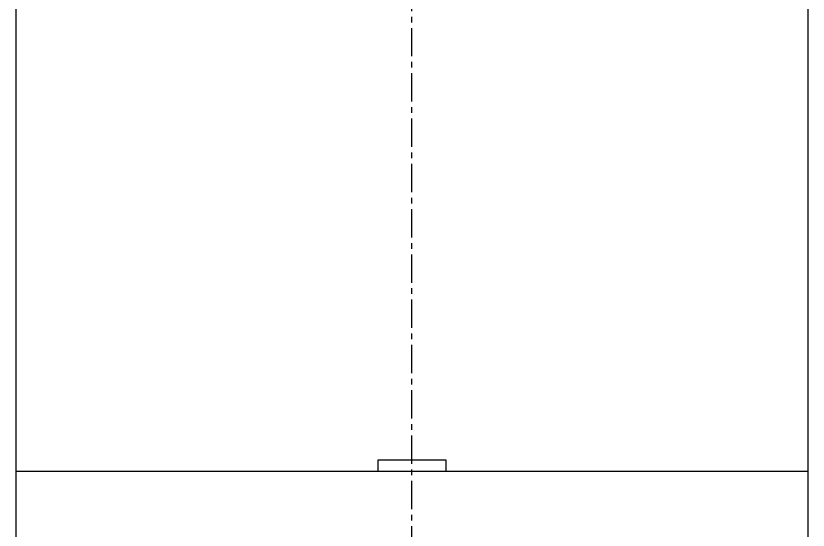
# Model space of a CAD drawing. Extents: x -37 to 246, y -173 to 93.
# Drawn here: x 109.28 to 144.28, y -82.21 to -59.49 of the extents above; entities that cross this region are included whole.
import ezdxf

# ---------------------------------------------------------------- set-up
doc = ezdxf.new("R2010")
doc.units = 0
doc.linetypes.add('CENTER', pattern=[2, 1.25, -0.25, 0.25, -0.25])
doc.layers.get('0').update_dxf_attribs({"linetype": 'CONTINUOUS'})
doc.layers.add('CENTER', color=1, linetype='CENTER')

msp = doc.modelspace()

# ---------------------------------------------------------------- linework, layer by layer
at = {"color": 7, "linetype": 'CONTINUOUS'}
for p, q in [((109.283, -54.595), (109.283, -123.595)), ((144.283, -123.595), (144.283, -54.595)), ((125.283, -79.095), (128.283, -79.095)), ((125.283, -79.595), (125.283, -79.095)), ((128.283, -79.095), (128.283, -79.595)), ((109.283, -79.595), (143.283, -79.595)), ((143.283, -79.595), (144.283, -79.595))]:
    msp.add_line(p, q, dxfattribs=at)
at = {"layer": 'CENTER', "color": 1, "linetype": 'CENTER'}
msp.add_line((126.783, -127.273), (126.783, 11.756), dxfattribs=at)

doc.saveas('drawing.dxf')
